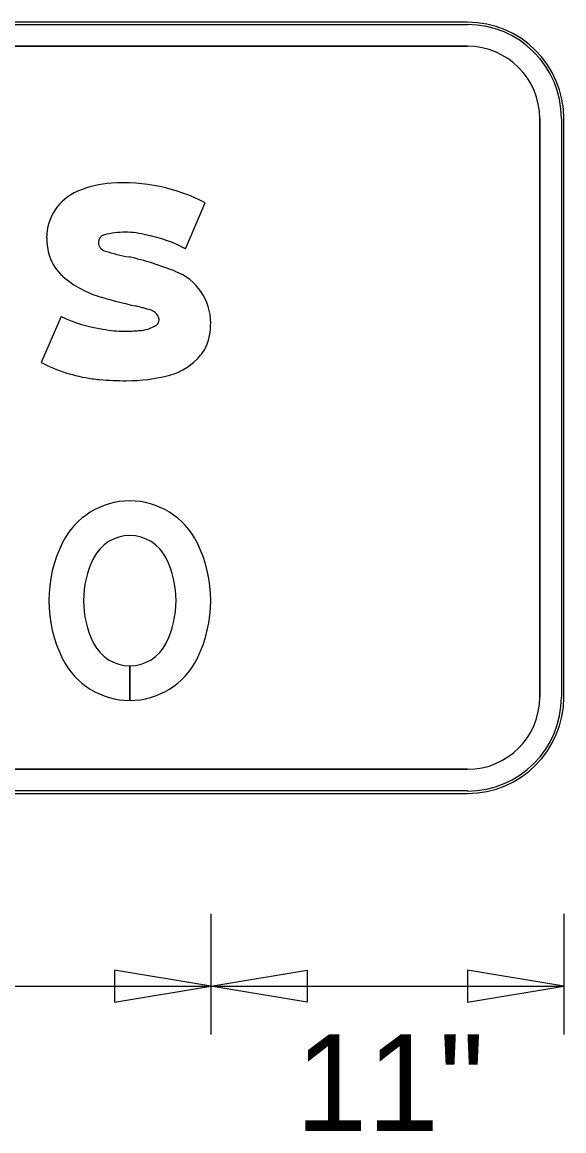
# Model space of a CAD drawing. Extents: x 764 to 1076, y -284 to -242.
# Drawn here: x 899.942 to 901.348, y -249.274 to -246.399 of the extents above; entities that cross this region are included whole.
import ezdxf

# ---------------------------------------------------------------- set-up
doc = ezdxf.new("R2010")
doc.units = 0
for name, color, linetype in [('GSBWFill', 7, 'Continuous'), ('GSColorFill', 7, 'Continuous'), ('GSDims', 7, 'Continuous'), ('GSOutline', 7, 'Continuous')]:
    doc.layers.add(name, color=color, linetype=linetype)

msp = doc.modelspace()

# ---------------------------------------------------------------- linework, layer by layer
at = {"layer": 'GSBWFill'}
for p, q in [((901.0977, -246.3987), (893.5977, -246.3987)), ((893.5977, -246.4612), (901.0977, -246.4612)), ((901.2852, -246.6487), (901.2852, -248.1487)), ((901.3477, -248.1487), (901.3477, -246.6487)), ((900.3652, -246.9863), (900.417, -246.8674)), ((900.0428, -247.1621), (899.9911, -247.281)), ((899.9911, -247.281), (899.9911, -247.281)), ((900.2211, -248.0676), (900.2211, -248.1576)), ((900.2211, -248.1576), (900.2211, -248.0676)), ((901.0977, -248.3362), (893.5984, -248.3362)), ((893.5984, -248.3987), (901.0977, -248.3987))]:
    msp.add_line(p, q, dxfattribs=at)
for centre, radius, start, end in [((901.0977, -246.6487), 0.25, 0, 90), ((901.0977, -246.6487), 0.1875, 0, 90), ((900.2211, -247.8351), 0.195, 26.481, 153.519), ((900.2211, -247.8351), 0.105, 26.481, 153.519), ((900.349, -247.8988), 0.338, 153.519, 206.481), ((900.0931, -247.8988), 0.338, 333.519, 26.481), ((900.349, -247.8988), 0.248, 153.519, 206.481), ((900.0931, -247.8988), 0.248, 333.519, 26.481), ((900.2211, -247.9626), 0.105, 206.481, 270), ((900.2211, -247.9626), 0.105, 270.0136, 333.519), ((900.2211, -247.9626), 0.195, 206.481, 270), ((900.2211, -247.9626), 0.195, 270.0073, 333.519), ((901.0977, -248.1487), 0.25, 270, 0), ((901.0977, -248.1487), 0.1875, 270, 0)]:
    msp.add_arc(centre, radius, start, end, dxfattribs=at)
for centre, major_axis, start_param, end_param in [((900.193, -247.0937), (0, 0.2782), 0.071378, 0.398007), ((900.2047, -247.2722), (0, 0.457), 5.800291, 6.352301), ((900.1358, -246.9578), (0, 0.1307), 0.398006, 1.570796), ((900.1613, -246.9578), (0, 0.1561), 1.570796, 1.879779), ((900.1593, -246.9696), (0, 0.02), 0.21891, 1.570796), ((900.2099, -247.1748), (0, 0.2313), 0, 0.239757), ((900.2099, -247.1625), (0, 0.219), 6.027142, 6.283185), ((900.1945, -247.3068), (0, 0.3631), 5.793797, 6.086746), ((900.1626, -246.9696), (0, 0.0233), 1.570796, 2.88808), ((900.1237, -246.9697), (0, 0.1167), 1.879779, 2.42566), ((900.3061, -246.5171), (0, 0.498), 2.83708, 2.965597), ((900.0446, -247.7769), (0, 0.789), 5.901211, 6.060377), ((900.2877, -247.1788), (0, 0.1433), 4.712389, 5.919951), ((900.2176, -246.8619), (0, 0.2597), 2.42566, 2.869403), ((900.5933, -245.5709), (0, 1.6042), 2.860128, 2.916667), ((900.0687, -247.8351), (0, 0.7201), 5.990951, 6.04928), ((900.2103, -246.8037), (0, 0.3957), 2.70455, 2.991718), ((900.2648, -247.1776), (0, 0.034), 5.20773, 5.944931), ((900.2728, -247.1717), (0, 0.0242), 4.712389, 5.146352), ((900.2418, -247.1081), (0, 0.0903), 3.169414, 3.711965), ((900.2815, -247.1717), (0, 0.0154), 3.769232, 4.712389), ((900.2637, -247.1788), (0, 0.1673), 4.42655, 4.712389), ((900.2075, -246.8969), (0, 0.3032), 2.95481, 3.141593), ((900.2075, -246.8195), (0, 0.3806), 3.141593, 3.238422), ((900.3283, -247.1978), (0, 0.1), 4.009587, 4.42655), ((900.2819, -247.1607), (0, 0.1594), 3.41426, 4.020407), ((900.1812, -246.9157), (0, 0.4118), 2.661561, 2.999689), ((900.1701, -246.9934), (0, 0.3333), 2.999689, 3.056979), ((900.2118, -246.5097), (0, 0.8188), 3.056204, 3.141593), ((900.2118, -246.8753), (0, 0.4532), 3.141593, 3.39368)]:
    msp.add_ellipse(centre, major_axis=major_axis, ratio=0.999998, start_param=start_param, end_param=end_param, dxfattribs=at)
at = {"layer": 'GSColorFill'}
for p, q in [((901.0977, -246.3987), (893.5977, -246.3987)), ((901.0977, -246.3987), (893.5977, -246.3987)), ((901.0977, -246.3987), (893.5977, -246.3987)), ((893.5977, -246.4049), (901.0977, -246.4049)), ((893.5977, -246.4612), (901.0977, -246.4612)), ((901.2852, -246.6487), (901.2852, -248.1487)), ((901.3415, -246.6487), (901.3415, -248.1487)), ((901.3477, -248.1487), (901.3477, -246.6487)), ((901.3477, -248.1487), (901.3477, -246.6487)), ((901.3477, -248.1487), (901.3477, -246.6487)), ((900.3652, -246.9863), (900.417, -246.8674)), ((900.0428, -247.1621), (899.9911, -247.281)), ((899.9911, -247.281), (899.9911, -247.281)), ((900.2211, -248.0676), (900.2211, -248.1576)), ((900.2211, -248.1576), (900.2211, -248.0676)), ((901.0977, -248.3362), (893.5984, -248.3362)), ((893.5977, -248.3987), (901.0977, -248.3987)), ((901.0977, -248.3924), (893.5978, -248.3924)), ((893.5978, -248.3987), (901.0977, -248.3987)), ((893.5984, -248.3987), (901.0977, -248.3987))]:
    msp.add_line(p, q, dxfattribs=at)
for centre, radius, start, end in [((901.0977, -246.6487), 0.25, 0, 90), ((901.0977, -246.6487), 0.25, 0, 90), ((901.0977, -246.6487), 0.25, 0, 90), ((901.0977, -246.6487), 0.2438, 0, 90), ((901.0977, -246.6487), 0.1875, 0, 90), ((900.2211, -247.8351), 0.195, 26.481, 153.519), ((900.2211, -247.8351), 0.105, 26.481, 153.519), ((900.349, -247.8988), 0.338, 153.519, 206.481), ((900.0931, -247.8988), 0.338, 333.519, 26.481), ((900.349, -247.8988), 0.248, 153.519, 206.481), ((900.0931, -247.8988), 0.248, 333.519, 26.481), ((900.2211, -247.9626), 0.105, 206.481, 270), ((900.2211, -247.9626), 0.105, 270.0136, 333.519), ((900.2211, -247.9626), 0.195, 206.481, 270), ((900.2211, -247.9626), 0.195, 270.0073, 333.519), ((901.0977, -248.1487), 0.25, 270, 0), ((901.0977, -248.1487), 0.25, 270, 0), ((901.0977, -248.1487), 0.1875, 270, 0), ((901.0977, -248.1487), 0.25, 270, 0), ((901.0977, -248.1487), 0.2438, 270, 0)]:
    msp.add_arc(centre, radius, start, end, dxfattribs=at)
for centre, major_axis, start_param, end_param in [((900.193, -247.0937), (0, 0.2782), 0.071378, 0.398007), ((900.2047, -247.2722), (0, 0.457), 5.800291, 6.352301), ((900.1358, -246.9578), (0, 0.1307), 0.398006, 1.570796), ((900.1613, -246.9578), (0, 0.1561), 1.570796, 1.879779), ((900.1593, -246.9696), (0, 0.02), 0.21891, 1.570796), ((900.2099, -247.1748), (0, 0.2313), 0, 0.239757), ((900.2099, -247.1625), (0, 0.219), 6.027142, 6.283185), ((900.1945, -247.3068), (0, 0.3631), 5.793797, 6.086746), ((900.1626, -246.9696), (0, 0.0233), 1.570796, 2.88808), ((900.1237, -246.9697), (0, 0.1167), 1.879779, 2.42566), ((900.3061, -246.5171), (0, 0.498), 2.83708, 2.965597), ((900.0446, -247.7769), (0, 0.789), 5.901211, 6.060377), ((900.2877, -247.1788), (0, 0.1433), 4.712389, 5.919951), ((900.2176, -246.8619), (0, 0.2597), 2.42566, 2.869403), ((900.5933, -245.5709), (0, 1.6042), 2.860128, 2.916667), ((900.0687, -247.8351), (0, 0.7201), 5.990951, 6.04928), ((900.2103, -246.8037), (0, 0.3957), 2.70455, 2.991718), ((900.2648, -247.1776), (0, 0.034), 5.20773, 5.944931), ((900.2728, -247.1717), (0, 0.0242), 4.712389, 5.146352), ((900.2418, -247.1081), (0, 0.0903), 3.169414, 3.711965), ((900.2815, -247.1717), (0, 0.0154), 3.769232, 4.712389), ((900.2637, -247.1788), (0, 0.1673), 4.42655, 4.712389), ((900.2075, -246.8969), (0, 0.3032), 2.95481, 3.141593), ((900.2075, -246.8195), (0, 0.3806), 3.141593, 3.238422), ((900.3283, -247.1978), (0, 0.1), 4.009587, 4.42655), ((900.2819, -247.1607), (0, 0.1594), 3.41426, 4.020407), ((900.1812, -246.9157), (0, 0.4118), 2.661561, 2.999689), ((900.1701, -246.9934), (0, 0.3333), 2.999689, 3.056979), ((900.2118, -246.5097), (0, 0.8188), 3.056204, 3.141593), ((900.2118, -246.8753), (0, 0.4532), 3.141593, 3.39368)]:
    msp.add_ellipse(centre, major_axis=major_axis, ratio=0.999998, start_param=start_param, end_param=end_param, dxfattribs=at)
at = {"layer": 'GSDims'}
for p, q in [((900.4311, -248.7112), (900.4311, -249.0237)), ((900.4311, -248.7112), (900.4311, -249.0237)), ((901.3477, -248.7112), (901.3477, -249.0237)), ((901.3477, -248.7112), (901.3477, -249.0237)), ((894.2644, -248.8987), (900.4311, -248.8987)), ((900.4311, -248.8987), (901.3477, -248.8987))]:
    msp.add_line(p, q, dxfattribs=at)
for points in [[(900.4311, -248.8987), (900.1811, -248.857), (900.1811, -248.9403)], [(900.4311, -248.8987), (900.6811, -248.857), (900.6811, -248.9403)], [(901.3477, -248.8987), (901.0977, -248.857), (901.0977, -248.9403)]]:
    msp.add_lwpolyline(points, close=True, dxfattribs=at)
at = {"layer": 'GSOutline'}
for p, q in [((901.0977, -246.3987), (893.5977, -246.3987)), ((901.0977, -246.4612), (893.5977, -246.4612)), ((901.2852, -248.1487), (901.2852, -246.6487)), ((901.3477, -248.1487), (901.3477, -246.6487)), ((900.3652, -246.9863), (900.417, -246.8674)), ((900.0428, -247.1621), (899.9911, -247.281)), ((899.9911, -247.281), (899.9911, -247.281)), ((893.5977, -248.3362), (901.0977, -248.3362)), ((893.5977, -248.3987), (901.0977, -248.3987))]:
    msp.add_line(p, q, dxfattribs=at)
for centre, radius, start, end in [((901.0977, -246.6487), 0.25, 0, 90), ((901.0977, -246.6487), 0.1875, 0, 90), ((900.2211, -247.8351), 0.195, 26.481, 153.519), ((900.2211, -247.8351), 0.105, 26.481, 153.519), ((900.349, -247.8988), 0.338, 153.519, 206.481), ((900.0931, -247.8988), 0.338, 333.519, 26.481), ((900.349, -247.8988), 0.248, 153.519, 206.481), ((900.0931, -247.8988), 0.248, 333.519, 26.481), ((900.2211, -247.9626), 0.105, 206.481, 333.519), ((900.2211, -247.9626), 0.195, 206.481, 333.519), ((901.0977, -248.1487), 0.25, 270, 0), ((901.0977, -248.1487), 0.1875, 270, 0)]:
    msp.add_arc(centre, radius, start, end, dxfattribs=at)
for centre, major_axis, start_param, end_param in [((900.193, -247.0937), (0, 0.2782), 0.071378, 0.398007), ((900.2047, -247.2722), (0, 0.457), 5.800291, 6.352301), ((900.1358, -246.9578), (0, 0.1307), 0.398006, 1.570796), ((900.1613, -246.9578), (0, 0.1561), 1.570796, 1.879779), ((900.1593, -246.9696), (0, 0.02), 0.21891, 1.570796), ((900.2099, -247.1748), (0, 0.2313), 0, 0.239757), ((900.2099, -247.1625), (0, 0.219), 6.027142, 6.283185), ((900.1945, -247.3068), (0, 0.3631), 5.793797, 6.086746), ((900.1626, -246.9696), (0, 0.0233), 1.570796, 2.88808), ((900.1237, -246.9697), (0, 0.1167), 1.879779, 2.42566), ((900.3061, -246.5171), (0, 0.498), 2.83708, 2.965597), ((900.0446, -247.7769), (0, 0.789), 5.901211, 6.060377), ((900.2877, -247.1788), (0, 0.1433), 4.712389, 5.919951), ((900.2176, -246.8619), (0, 0.2597), 2.42566, 2.869403), ((900.5933, -245.5709), (0, 1.6042), 2.860128, 2.916667), ((900.0687, -247.8351), (0, 0.7201), 5.990951, 6.04928), ((900.2103, -246.8037), (0, 0.3957), 2.70455, 2.991718), ((900.2648, -247.1776), (0, 0.034), 5.20773, 5.944931), ((900.2728, -247.1717), (0, 0.0242), 4.712389, 5.146352), ((900.2418, -247.1081), (0, 0.0903), 3.169414, 3.711965), ((900.2815, -247.1717), (0, 0.0154), 3.769232, 4.712389), ((900.2637, -247.1788), (0, 0.1673), 4.42655, 4.712389), ((900.2075, -246.8969), (0, 0.3032), 2.95481, 3.141593), ((900.2075, -246.8195), (0, 0.3806), 3.141593, 3.238422), ((900.3283, -247.1978), (0, 0.1), 4.009587, 4.42655), ((900.2819, -247.1607), (0, 0.1594), 3.41426, 4.020407), ((900.1812, -246.9157), (0, 0.4118), 2.661561, 2.999689), ((900.1701, -246.9934), (0, 0.3333), 2.999689, 3.056979), ((900.2118, -246.5097), (0, 0.8188), 3.056204, 3.141593), ((900.2118, -246.8753), (0, 0.4532), 3.141593, 3.39368)]:
    msp.add_ellipse(centre, major_axis=major_axis, ratio=0.999998, start_param=start_param, end_param=end_param, dxfattribs=at)

# ---------------------------------------------------------------- texts
at = {"layer": 'GSDims'}
msp.add_text('11"', height=0.25, dxfattribs=at).set_placement((900.6513, -249.2737))

doc.saveas('drawing.dxf')
